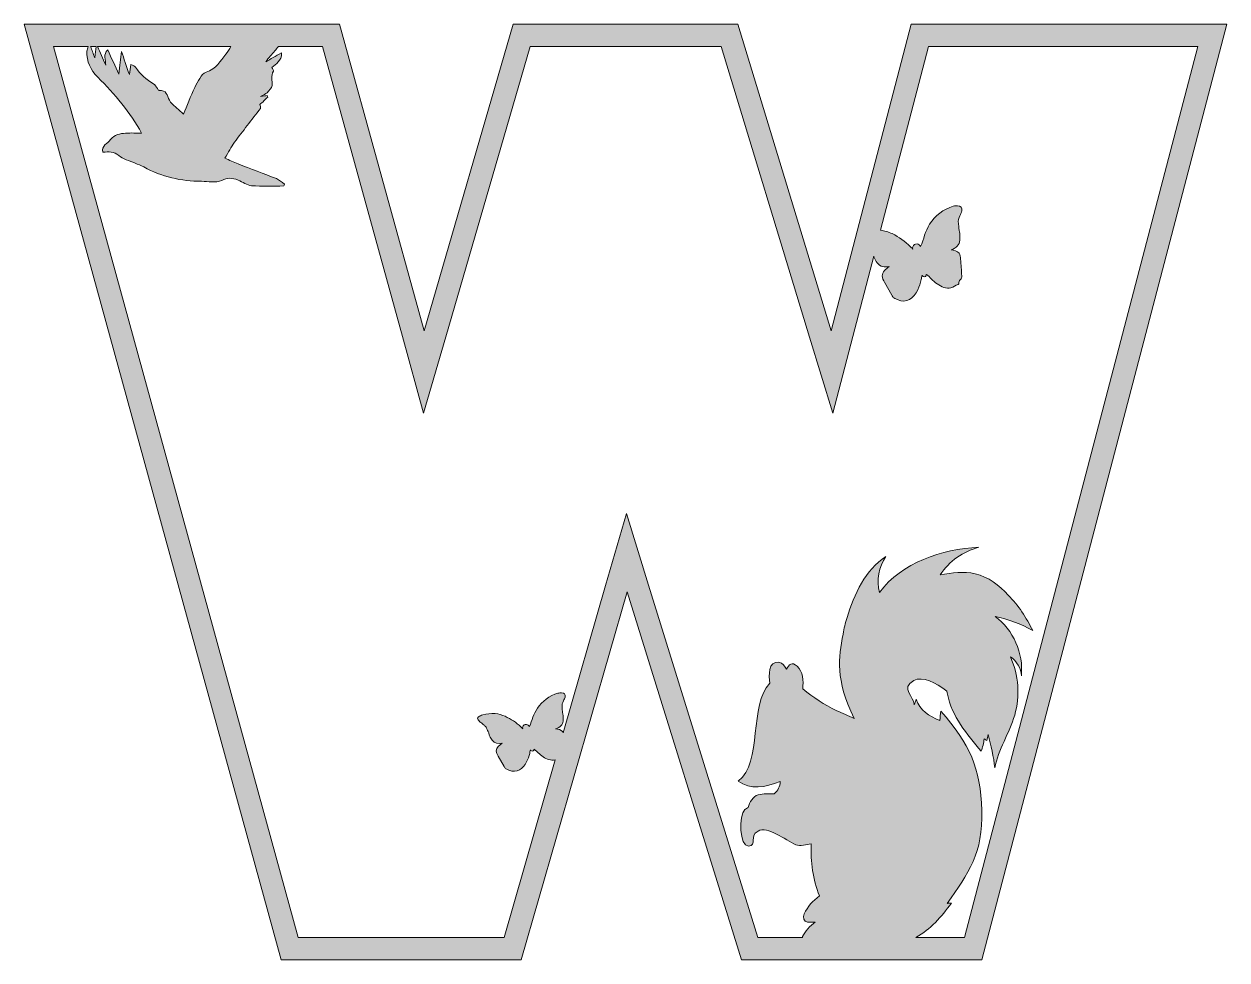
# Model space of a CAD drawing. Header units: millimetres. Extents: x 11 to 1025, y -314 to -9.
# Drawn here: x 852.4 to 1013.1, y -139 to -13.9 of the extents above; entities that cross this region are included whole.
import ezdxf

# ---------------------------------------------------------------- set-up
doc = ezdxf.new("R2010")
doc.units = ezdxf.units.MM
doc.header["$MEASUREMENT"] = 0
doc.layers.add('Layer 7', color=7, linetype='Continuous')

msp = doc.modelspace()

# ---------------------------------------------------------------- hatches: boundary and pattern name
at = {"layer": 'Layer 7'}
h = msp.add_hatch(color=1, dxfattribs=at)
h.dxf.hatch_style = 2
h.paths.add_polyline_path([(970.94, -13.93), (960.26, -54.89), (947.79, -13.93), (917.8, -13.93), (905.91, -54.89), (894.59, -13.93), (852.45, -13.93), (886.78, -138.95), (918.84, -138.95), (933.02, -89.76), (948.28, -138.95), (980.41, -138.95), (1013.15, -13.93)])
edge = h.paths.add_edge_path()
edge.add_spline(control_points=[(863.35, -19.44), (862.94, -18.47), (862.61, -17.71), (862.27, -16.93), (862.27, -16.93), (880.08, -16.93), (880.08, -16.93), (879.88, -17.29), (879.67, -17.64), (879.41, -17.95), (878.67, -18.85), (878.12, -19.91), (876.77, -20.36), (876.1, -20.59), (875.65, -21.65), (875.26, -22.41), (874.67, -23.59), (874.22, -24.84), (873.75, -25.96), (873.12, -25.39), (872.6, -24.93), (872.08, -24.46), (871.98, -24.37), (871.92, -24.23), (871.86, -24.1), (871.57, -23.5), (871.51, -22.69), (870.49, -22.8), (870.43, -22.81), (870.34, -22.62), (870.26, -22.52), (870.09, -22.32), (869.97, -22.06), (869.76, -21.93), (868.77, -21.36), (867.96, -20.64), (867.34, -19.69), (867.24, -19.55), (867.01, -19.49), (866.73, -19.32), (866.65, -19.82), (866.59, -20.19), (866.52, -20.67), (866.12, -19.53), (865.8, -18.59), (865.46, -17.58), (865.35, -18.58), (865.25, -19.5), (865.12, -20.64), (864.61, -19.52), (864.14, -18.48), (863.64, -17.38), (862.95, -17.99), (863.39, -18.66), (863.35, -19.44)], knot_values=[0, 0, 0, 0, 1, 1, 1, 2, 2, 2, 3, 3, 3, 4, 4, 4, 5, 5, 5, 6, 6, 6, 7, 7, 7, 8, 8, 8, 9, 9, 9, 10, 10, 10, 11, 11, 11, 12, 12, 12, 13, 13, 13, 14, 14, 14, 15, 15, 15, 16, 16, 16, 17, 17, 17, 18, 18, 18, 18], degree=3, periodic=1)
edge = h.paths.add_edge_path()
edge.add_spline(control_points=[(862.09, -16.93), (862.02, -17.39), (861.96, -17.84), (861.88, -18.42), (861.68, -17.87), (861.51, -17.4), (861.34, -16.93), (861.34, -16.93), (862.09, -16.93), (862.09, -16.93)], knot_values=[0, 0, 0, 0, 1, 1, 1, 2, 2, 2, 3, 3, 3, 3], degree=3, periodic=1)
edge = h.paths.add_edge_path()
edge.add_spline(control_points=[(978.09, -135.95), (978.09, -135.95), (971.58, -135.95), (971.58, -135.95), (973.56, -134.87), (974.99, -133.21), (976.34, -131.36), (976.16, -131.39), (975.92, -131.31), (975.76, -131.4), (978.63, -127.37), (980.58, -124.66), (980.4, -118.99), (980.21, -113.32), (978.81, -110.07), (974.92, -105.73), (974.84, -106.07), (974.87, -106.58), (974.78, -106.97), (973.37, -106.41), (972.11, -105.62), (971.65, -104.11), (971.54, -104.36), (971.53, -104.6), (971.36, -104.86), (971.44, -103.8), (969.38, -102.68), (971.32, -101.63), (972.46, -101.02), (974.28, -101.86), (975.73, -103.07), (975.75, -103.2), (975.77, -103.33), (975.8, -103.46), (976.41, -106.39), (978.4, -108.8), (980.33, -111.08), (980.51, -110.54), (980.64, -109.98), (980.72, -109.41), (980.84, -109.49), (980.96, -109.57), (981.09, -109.65), (981.15, -109.37), (981.2, -109.11), (981.25, -108.85), (981.66, -110.31), (981.96, -111.81), (982.14, -113.31), (982.58, -110.84), (984.08, -108.68), (984.79, -106.26), (985.53, -103.71), (985.32, -100.9), (984.22, -98.48), (985.07, -99.02), (985.63, -99.99), (985.68, -101), (985.99, -97.99), (984.6, -94.86), (982.17, -93.06), (983.93, -93.43), (985.63, -94.07), (987.2, -94.95), (986.37, -93.22), (985.26, -91.61), (983.94, -90.21), (982.72, -88.92), (981.26, -87.78), (979.53, -87.37), (978, -87.01), (976.4, -87.26), (974.85, -87.51), (976.03, -85.7), (977.9, -84.36), (980, -83.83), (974.98, -84.09), (969.75, -85.86), (966.72, -89.86), (966.29, -88.25), (966.62, -86.44), (967.59, -85.08), (964.81, -86.83), (963.38, -90.08), (962.39, -93.22), (962.17, -93.94), (961.99, -94.68), (961.86, -95.42), (961.29, -98.68), (960.77, -101.34), (963.33, -106.69), (962.65, -106.36), (961.68, -105.96), (961.04, -105.66), (959.3, -104.83), (957.95, -103.9), (956.47, -102.74), (956.6, -101.66), (956.53, -100.44), (955.72, -99.7), (955.02, -99.06), (954.65, -99.5), (954.31, -100.12), (954.04, -99.74), (953.85, -99.26), (953.3, -99.18), (951.81, -98.99), (951.98, -100.97), (952.06, -102), (949.29, -104.82), (951.11, -112.59), (947.86, -115.08), (949.47, -116.22), (951.42, -115.94), (953.47, -115.11), (953.45, -115.81), (953.17, -116.3), (952.68, -116.77), (951.9, -116.76), (951.31, -116.68), (950.5, -116.91), (949.82, -117.1), (949.39, -117.89), (949.19, -118.58), (949.05, -118.63), (948.86, -118.79), (948.76, -118.87), (947.85, -119.64), (948.03, -123.83), (949.25, -123.74), (950.47, -123.64), (949.24, -122.4), (950.51, -121.73), (951.78, -121.05), (954.11, -122.87), (955.56, -123.57), (956.1, -123.83), (957.01, -123.54), (957.58, -123.46), (957.56, -125.89), (957.78, -128.14), (958.71, -130.4), (957.85, -131.05), (957.08, -131.83), (956.68, -132.81), (956.49, -133.28), (956.61, -133.81), (957.1, -133.9), (957.43, -133.96), (957.82, -133.86), (958.15, -133.9), (957.46, -134.33), (956.76, -135.18), (956.46, -135.83), (956.44, -135.87), (956.43, -135.91), (956.41, -135.95), (956.41, -135.95), (950.49, -135.95), (950.49, -135.95), (950.49, -135.95), (935.89, -88.88), (935.89, -88.88), (935.89, -88.88), (932.92, -79.3), (932.92, -79.3), (932.92, -79.3), (930.14, -88.93), (930.14, -88.93), (930.14, -88.93), (924.46, -108.63), (924.46, -108.63), (924.44, -108.56), (924.41, -108.5), (924.37, -108.45), (924.17, -108.18), (923.79, -108.12), (923.44, -108.09), (923.61, -108.1), (924.03, -107.81), (924.16, -107.69), (924.35, -107.51), (924.44, -107.28), (924.45, -107.04), (924.47, -106.72), (924.5, -106.41), (924.42, -106.09), (924.39, -105.96), (924.37, -105.83), (924.36, -105.69), (924.35, -105.53), (924.36, -105.36), (924.33, -105.2), (924.27, -104.89), (924.38, -104.62), (924.51, -104.35), (924.59, -104.18), (924.68, -104.01), (924.72, -103.83), (924.81, -103.48), (924.62, -103.28), (924.25, -103.26), (924.09, -103.26), (923.92, -103.28), (923.77, -103.33), (922.64, -103.65), (921.67, -104.39), (921.03, -105.33), (920.5, -106.11), (920.34, -106.96), (919.96, -107.78), (919.88, -107.63), (919.75, -107.52), (919.56, -107.5), (919.34, -107.47), (919.13, -107.6), (919.07, -107.8), (919.04, -107.9), (919.04, -107.99), (919.07, -108.07), (918.98, -107.98), (918.9, -107.89), (918.81, -107.81), (918.19, -107.24), (917.5, -106.76), (916.72, -106.41), (916.29, -106.22), (915.85, -106.09), (915.37, -106.05), (914.81, -106.01), (914.26, -106.09), (913.72, -106.22), (913.53, -106.27), (913.35, -106.38), (913.18, -106.48), (913.02, -106.58), (913, -106.74), (913.11, -106.88), (913.22, -107.01), (913.33, -107.16), (913.47, -107.25), (913.64, -107.34), (913.77, -107.47), (913.9, -107.6), (913.95, -107.65), (914.01, -107.69), (914.07, -107.74), (914.11, -107.78), (914.15, -107.82), (914.17, -107.87), (914.27, -108.06), (914.35, -108.24), (914.44, -108.43), (914.47, -108.49), (914.51, -108.55), (914.52, -108.61), (914.56, -108.75), (914.57, -108.9), (914.63, -109.03), (914.72, -109.23), (914.84, -109.43), (914.97, -109.61), (915.29, -110.06), (915.79, -110.08), (916.33, -110.01), (915.95, -110.27), (915.54, -110.6), (915.53, -111.04), (915.52, -111.29), (915.65, -111.51), (915.78, -111.73), (915.78, -111.73), (916.59, -113.12), (916.59, -113.12), (916.66, -113.23), (916.72, -113.34), (916.83, -113.42), (916.89, -113.46), (916.96, -113.49), (917.03, -113.52), (917.1, -113.55), (917.16, -113.57), (917.22, -113.6), (918.3, -114.03), (919.08, -113.43), (919.58, -112.49), (919.77, -112.13), (919.89, -111.75), (920, -111.36), (920.03, -111.24), (920.03, -111.03), (920.11, -110.89), (920.13, -110.95), (920.17, -111), (920.23, -111.04), (920.31, -111.1), (920.41, -111.09), (920.48, -111.02), (920.51, -111), (920.53, -110.97), (920.54, -110.94), (920.56, -110.93), (920.57, -110.9), (920.57, -110.88), (920.58, -110.85), (920.58, -110.83), (920.58, -110.8), (920.8, -110.92), (921.02, -111.17), (921.13, -111.28), (921.54, -111.67), (922.01, -112.04), (922.57, -112.19), (922.82, -112.27), (923.12, -112.31), (923.38, -112.24), (923.39, -112.24), (923.41, -112.23), (923.42, -112.23), (923.42, -112.23), (916.58, -135.95), (916.58, -135.95), (916.58, -135.95), (889.07, -135.95), (889.07, -135.95), (889.07, -135.95), (856.38, -16.93), (856.38, -16.93), (856.38, -16.93), (861, -16.93), (861, -16.93), (860.94, -17.14), (860.86, -17.35), (860.85, -17.56), (860.79, -18.92), (861.32, -20.06), (862.29, -21.02), (864.57, -23.3), (866.63, -25.73), (868.15, -28.5), (867.49, -28.5), (866.75, -28.45), (866.02, -28.51), (865.26, -28.57), (864.54, -28.67), (864.01, -29.37), (863.59, -29.91), (862.75, -30.16), (862.98, -31.06), (863.75, -30.94), (864.46, -30.94), (865.09, -31.49), (865.37, -31.74), (865.75, -31.9), (866.11, -32.05), (866.88, -32.38), (867.7, -32.62), (868.43, -33.02), (870.84, -34.34), (873.42, -34.93), (876.16, -34.93), (876.61, -34.93), (877.06, -35.03), (877.5, -35.02), (877.96, -35.01), (878.46, -35.02), (878.85, -34.83), (879.6, -34.46), (880.29, -34.44), (881.03, -34.77), (881.63, -35.04), (882.22, -35.47), (882.84, -35.52), (884.28, -35.63), (885.73, -35.56), (887.17, -35.56), (887.21, -35.43), (887.21, -35.43), (887.25, -35.3), (886.89, -35.06), (886.56, -34.73), (886.16, -34.58), (884.46, -33.9), (882.74, -33.28), (881.03, -32.62), (880.43, -32.39), (879.85, -32.1), (879.27, -31.85), (879.75, -31.06), (880.12, -30.37), (880.57, -29.72), (881.1, -28.96), (881.69, -28.23), (882.26, -27.49), (882.84, -26.72), (883.46, -25.97), (884.02, -25.19), (884.11, -25.07), (883.98, -24.79), (883.96, -24.69), (884.33, -24.34), (884.68, -24.01), (885.02, -23.68), (884.97, -23.58), (884.97, -23.59), (884.93, -23.49), (884.69, -23.52), (884.46, -23.55), (884.02, -23.61), (884.44, -23.38), (884.73, -23.29), (884.91, -23.1), (885.18, -22.82), (885.54, -22.48), (885.58, -22.13), (885.66, -21.5), (885.36, -20.85), (885.77, -20.23), (885.83, -20.15), (885.65, -19.93), (885.57, -19.74), (886.09, -19.26), (886.88, -18.89), (886.84, -17.77), (886.04, -18.23), (885.39, -18.6), (884.74, -18.98), (885.11, -18.43), (885.55, -17.99), (885.95, -17.52), (886.12, -17.33), (886.27, -17.13), (886.43, -16.93), (886.43, -16.93), (892.31, -16.93), (892.31, -16.93), (892.31, -16.93), (903.01, -55.69), (903.01, -55.69), (903.01, -55.69), (905.83, -65.9), (905.83, -65.9), (905.83, -65.9), (908.79, -55.73), (908.79, -55.73), (908.79, -55.73), (920.05, -16.93), (920.05, -16.93), (920.05, -16.93), (945.57, -16.93), (945.57, -16.93), (945.57, -16.93), (957.39, -55.76), (957.39, -55.76), (957.39, -55.76), (960.49, -65.92), (960.49, -65.92), (960.49, -65.92), (963.17, -55.65), (963.17, -55.65), (963.17, -55.65), (965.96, -44.93), (965.96, -44.93), (965.97, -44.99), (965.99, -45.05), (966.02, -45.1), (966.13, -45.35), (966.26, -45.6), (966.42, -45.82), (966.81, -46.38), (967.39, -46.42), (968.02, -46.33), (967.58, -46.65), (967.1, -47.04), (967.1, -47.58), (967.09, -47.88), (967.25, -48.16), (967.4, -48.43), (967.4, -48.43), (968.37, -50.15), (968.37, -50.15), (968.45, -50.29), (968.53, -50.42), (968.65, -50.52), (968.72, -50.57), (968.81, -50.61), (968.89, -50.65), (968.96, -50.68), (969.03, -50.71), (969.11, -50.74), (970.37, -51.29), (971.28, -50.57), (971.84, -49.42), (972.06, -48.98), (972.2, -48.52), (972.31, -48.05), (972.35, -47.9), (972.35, -47.64), (972.44, -47.47), (972.46, -47.54), (972.51, -47.6), (972.58, -47.65), (972.67, -47.73), (972.79, -47.72), (972.88, -47.64), (972.9, -47.61), (972.93, -47.58), (972.94, -47.54), (972.96, -47.52), (972.97, -47.49), (972.98, -47.46), (972.98, -47.43), (972.99, -47.4), (972.99, -47.37), (973.24, -47.52), (973.5, -47.83), (973.64, -47.96), (974.12, -48.44), (974.68, -48.91), (975.33, -49.11), (975.63, -49.2), (975.97, -49.25), (976.28, -49.18), (976.62, -49.1), (976.88, -48.83), (977.22, -48.72), (977.42, -48.65), (977.3, -48.48), (977.36, -48.33), (977.43, -48.14), (977.62, -48.04), (977.69, -47.86), (977.73, -47.76), (977.73, -47.66), (977.72, -47.56), (977.67, -46.82), (977.62, -46.08), (977.57, -45.34), (977.56, -45.06), (977.53, -44.77), (977.37, -44.54), (977.13, -44.22), (976.69, -44.14), (976.29, -44.09), (976.47, -44.11), (976.97, -43.76), (977.12, -43.61), (977.33, -43.4), (977.44, -43.12), (977.45, -42.82), (977.46, -42.44), (977.49, -42.05), (977.4, -41.66), (977.36, -41.5), (977.34, -41.34), (977.32, -41.17), (977.3, -40.97), (977.32, -40.77), (977.28, -40.57), (977.2, -40.19), (977.32, -39.86), (977.47, -39.53), (977.57, -39.33), (977.66, -39.12), (977.71, -38.9), (977.81, -38.47), (977.59, -38.22), (977.15, -38.2), (976.97, -38.19), (976.77, -38.21), (976.59, -38.27), (975.27, -38.64), (974.16, -39.53), (973.43, -40.68), (972.83, -41.62), (972.65, -42.66), (972.21, -43.66), (972.13, -43.47), (971.97, -43.34), (971.74, -43.31), (971.48, -43.27), (971.25, -43.42), (971.18, -43.67), (971.14, -43.79), (971.15, -43.9), (971.18, -44.01), (971.08, -43.89), (970.98, -43.78), (970.87, -43.68), (970.14, -42.97), (969.33, -42.38), (968.42, -41.93), (967.92, -41.69), (967.41, -41.53), (966.86, -41.48), (966.86, -41.48), (973.26, -16.93), (973.26, -16.93), (973.26, -16.93), (1009.26, -16.93), (1009.26, -16.93), (1009.26, -16.93), (978.09, -135.95), (978.09, -135.95)], knot_values=[0, 0, 0, 0, 1, 1, 1, 2, 2, 2, 3, 3, 3, 4, 4, 4, 5, 5, 5, 6, 6, 6, 7, 7, 7, 8, 8, 8, 9, 9, 9, 10, 10, 10, 11, 11, 11, 12, 12, 12, 13, 13, 13, 14, 14, 14, 15, 15, 15, 16, 16, 16, 17, 17, 17, 18, 18, 18, 19, 19, 19, 20, 20, 20, 21, 21, 21, 22, 22, 22, 23, 23, 23, 24, 24, 24, 25, 25, 25, 26, 26, 26, 27, 27, 27, 28, 28, 28, 29, 29, 29, 30, 30, 30, 31, 31, 31, 32, 32, 32, 33, 33, 33, 34, 34, 34, 35, 35, 35, 36, 36, 36, 37, 37, 37, 38, 38, 38, 39, 39, 39, 40, 40, 40, 41, 41, 41, 42, 42, 42, 43, 43, 43, 44, 44, 44, 45, 45, 45, 46, 46, 46, 47, 47, 47, 48, 48, 48, 49, 49, 49, 50, 50, 50, 51, 51, 51, 52, 52, 52, 53, 53, 53, 54, 54, 54, 55, 55, 55, 56, 56, 56, 57, 57, 57, 58, 58, 58, 59, 59, 59, 60, 60, 60, 61, 61, 61, 62, 62, 62, 63, 63, 63, 64, 64, 64, 65, 65, 65, 66, 66, 66, 67, 67, 67, 68, 68, 68, 69, 69, 69, 70, 70, 70, 71, 71, 71, 72, 72, 72, 73, 73, 73, 74, 74, 74, 75, 75, 75, 76, 76, 76, 77, 77, 77, 78, 78, 78, 79, 79, 79, 80, 80, 80, 81, 81, 81, 82, 82, 82, 83, 83, 83, 84, 84, 84, 85, 85, 85, 86, 86, 86, 87, 87, 87, 88, 88, 88, 89, 89, 89, 90, 90, 90, 91, 91, 91, 92, 92, 92, 93, 93, 93, 94, 94, 94, 95, 95, 95, 96, 96, 96, 97, 97, 97, 98, 98, 98, 99, 99, 99, 100, 100, 100, 101, 101, 101, 102, 102, 102, 103, 103, 103, 104, 104, 104, 105, 105, 105, 106, 106, 106, 107, 107, 107, 108, 108, 108, 109, 109, 109, 110, 110, 110, 111, 111, 111, 112, 112, 112, 113, 113, 113, 114, 114, 114, 115, 115, 115, 116, 116, 116, 117, 117, 117, 118, 118, 118, 119, 119, 119, 120, 120, 120, 121, 121, 121, 122, 122, 122, 123, 123, 123, 124, 124, 124, 125, 125, 125, 126, 126, 126, 127, 127, 127, 128, 128, 128, 129, 129, 129, 130, 130, 130, 131, 131, 131, 132, 132, 132, 133, 133, 133, 134, 134, 134, 135, 135, 135, 136, 136, 136, 137, 137, 137, 138, 138, 138, 139, 139, 139, 140, 140, 140, 141, 141, 141, 142, 142, 142, 143, 143, 143, 144, 144, 144, 145, 145, 145, 146, 146, 146, 147, 147, 147, 148, 148, 148, 149, 149, 149, 150, 150, 150, 151, 151, 151, 152, 152, 152, 153, 153, 153, 154, 154, 154, 155, 155, 155, 156, 156, 156, 157, 157, 157, 158, 158, 158, 159, 159, 159, 160, 160, 160, 161, 161, 161, 162, 162, 162, 163, 163, 163, 164, 164, 164, 165, 165, 165, 166, 166, 166, 167, 167, 167, 168, 168, 168, 169, 169, 169, 170, 170, 170, 171, 171, 171, 172, 172, 172, 173, 173, 173, 174, 174, 174, 175, 175, 175, 176, 176, 176, 177, 177, 177, 178, 178, 178, 179, 179, 179, 180, 180, 180, 181, 181, 181, 182, 182, 182, 183, 183, 183, 184, 184, 184, 185, 185, 185, 186, 186, 186, 187, 187, 187, 188, 188, 188, 189, 189, 189, 190, 190, 190, 191, 191, 191, 192, 192, 192, 193, 193, 193, 194, 194, 194, 195, 195, 195, 196, 196, 196, 197, 197, 197, 198, 198, 198, 199, 199, 199, 200, 200, 200, 201, 201, 201, 201], degree=3, periodic=1)

# ---------------------------------------------------------------- linework, layer by layer
at = {"layer": 'Layer 7', "lineweight": 0}
msp.add_lwpolyline([(970.94, -13.93), (960.26, -54.89), (947.79, -13.93), (917.8, -13.93), (905.91, -54.89), (894.59, -13.93), (852.45, -13.93), (886.78, -138.95), (918.84, -138.95), (933.02, -89.76), (948.28, -138.95), (980.41, -138.95), (1013.15, -13.93), (970.94, -13.93)], dxfattribs=at)
for points, knots in [([(978.09, -135.95), (978.09, -135.95), (971.58, -135.95), (971.58, -135.95), (973.56, -134.87), (974.99, -133.21), (976.34, -131.36), (976.16, -131.39), (975.92, -131.31), (975.76, -131.4), (978.63, -127.37), (980.58, -124.66), (980.4, -118.99), (980.21, -113.32), (978.81, -110.07), (974.92, -105.73), (974.84, -106.07), (974.87, -106.58), (974.78, -106.97), (973.37, -106.41), (972.11, -105.62), (971.65, -104.11), (971.54, -104.36), (971.53, -104.6), (971.36, -104.86), (971.44, -103.8), (969.38, -102.68), (971.32, -101.63), (972.46, -101.02), (974.28, -101.86), (975.73, -103.07), (975.75, -103.2), (975.77, -103.33), (975.8, -103.46), (976.41, -106.39), (978.4, -108.8), (980.33, -111.08), (980.51, -110.54), (980.64, -109.98), (980.72, -109.41), (980.84, -109.49), (980.96, -109.57), (981.09, -109.65), (981.15, -109.37), (981.2, -109.11), (981.25, -108.85), (981.66, -110.31), (981.96, -111.81), (982.14, -113.31), (982.58, -110.84), (984.08, -108.68), (984.79, -106.26), (985.53, -103.71), (985.32, -100.9), (984.22, -98.48), (985.07, -99.02), (985.63, -99.99), (985.68, -101), (985.99, -97.99), (984.6, -94.86), (982.17, -93.06), (983.93, -93.43), (985.63, -94.07), (987.2, -94.95), (986.37, -93.22), (985.26, -91.61), (983.94, -90.21), (982.72, -88.92), (981.26, -87.78), (979.53, -87.37), (978, -87.01), (976.4, -87.26), (974.85, -87.51), (976.03, -85.7), (977.9, -84.36), (980, -83.83), (974.98, -84.09), (969.75, -85.86), (966.72, -89.86), (966.29, -88.25), (966.62, -86.44), (967.59, -85.08), (964.81, -86.83), (963.38, -90.08), (962.39, -93.22), (962.17, -93.94), (961.99, -94.68), (961.86, -95.42), (961.29, -98.68), (960.77, -101.34), (963.33, -106.69), (962.65, -106.36), (961.68, -105.96), (961.04, -105.66), (959.3, -104.83), (957.95, -103.9), (956.47, -102.74), (956.6, -101.66), (956.53, -100.44), (955.72, -99.7), (955.02, -99.06), (954.65, -99.5), (954.31, -100.12), (954.04, -99.74), (953.85, -99.26), (953.3, -99.18), (951.81, -98.99), (951.98, -100.97), (952.06, -102), (949.29, -104.82), (951.11, -112.59), (947.86, -115.08), (949.47, -116.22), (951.42, -115.94), (953.47, -115.11), (953.45, -115.81), (953.17, -116.3), (952.68, -116.77), (951.9, -116.76), (951.31, -116.68), (950.5, -116.91), (949.82, -117.1), (949.39, -117.89), (949.19, -118.58), (949.05, -118.63), (948.86, -118.79), (948.76, -118.87), (947.85, -119.64), (948.03, -123.83), (949.25, -123.74), (950.47, -123.64), (949.24, -122.4), (950.51, -121.73), (951.78, -121.05), (954.11, -122.87), (955.56, -123.57), (956.1, -123.83), (957.01, -123.54), (957.58, -123.46), (957.56, -125.89), (957.78, -128.14), (958.71, -130.4), (957.85, -131.05), (957.08, -131.83), (956.68, -132.81), (956.49, -133.28), (956.61, -133.81), (957.1, -133.9), (957.43, -133.96), (957.82, -133.86), (958.15, -133.9), (957.46, -134.33), (956.76, -135.18), (956.46, -135.83), (956.44, -135.87), (956.43, -135.91), (956.41, -135.95), (956.41, -135.95), (950.49, -135.95), (950.49, -135.95), (950.49, -135.95), (935.89, -88.88), (935.89, -88.88), (935.89, -88.88), (932.92, -79.3), (932.92, -79.3), (932.92, -79.3), (930.14, -88.93), (930.14, -88.93), (930.14, -88.93), (924.46, -108.63), (924.46, -108.63), (924.44, -108.56), (924.41, -108.5), (924.37, -108.45), (924.17, -108.18), (923.79, -108.12), (923.44, -108.09), (923.61, -108.1), (924.03, -107.81), (924.16, -107.69), (924.35, -107.51), (924.44, -107.28), (924.45, -107.04), (924.47, -106.72), (924.5, -106.41), (924.42, -106.09), (924.39, -105.96), (924.37, -105.83), (924.36, -105.69), (924.35, -105.53), (924.36, -105.36), (924.33, -105.2), (924.27, -104.89), (924.38, -104.62), (924.51, -104.35), (924.59, -104.18), (924.68, -104.01), (924.72, -103.83), (924.81, -103.48), (924.62, -103.28), (924.25, -103.26), (924.09, -103.26), (923.92, -103.28), (923.77, -103.33), (922.64, -103.65), (921.67, -104.39), (921.03, -105.33), (920.5, -106.11), (920.34, -106.96), (919.96, -107.78), (919.88, -107.63), (919.75, -107.52), (919.56, -107.5), (919.34, -107.47), (919.13, -107.6), (919.07, -107.8), (919.04, -107.9), (919.04, -107.99), (919.07, -108.07), (918.98, -107.98), (918.9, -107.89), (918.81, -107.81), (918.19, -107.24), (917.5, -106.76), (916.72, -106.41), (916.29, -106.22), (915.85, -106.09), (915.37, -106.05), (914.81, -106.01), (914.26, -106.09), (913.72, -106.22), (913.53, -106.27), (913.35, -106.38), (913.18, -106.48), (913.02, -106.58), (913, -106.74), (913.11, -106.88), (913.22, -107.01), (913.33, -107.16), (913.47, -107.25), (913.64, -107.34), (913.77, -107.47), (913.9, -107.6), (913.95, -107.65), (914.01, -107.69), (914.07, -107.74), (914.11, -107.78), (914.15, -107.82), (914.17, -107.87), (914.27, -108.06), (914.35, -108.24), (914.44, -108.43), (914.47, -108.49), (914.51, -108.55), (914.52, -108.61), (914.56, -108.75), (914.57, -108.9), (914.63, -109.03), (914.72, -109.23), (914.84, -109.43), (914.97, -109.61), (915.29, -110.06), (915.79, -110.08), (916.33, -110.01), (915.95, -110.27), (915.54, -110.6), (915.53, -111.04), (915.52, -111.29), (915.65, -111.51), (915.78, -111.73), (915.78, -111.73), (916.59, -113.12), (916.59, -113.12), (916.66, -113.23), (916.72, -113.34), (916.83, -113.42), (916.89, -113.46), (916.96, -113.49), (917.03, -113.52), (917.1, -113.55), (917.16, -113.57), (917.22, -113.6), (918.3, -114.03), (919.08, -113.43), (919.58, -112.49), (919.77, -112.13), (919.89, -111.75), (920, -111.36), (920.03, -111.24), (920.03, -111.03), (920.11, -110.89), (920.13, -110.95), (920.17, -111), (920.23, -111.04), (920.31, -111.1), (920.41, -111.09), (920.48, -111.02), (920.51, -111), (920.53, -110.97), (920.54, -110.94), (920.56, -110.93), (920.57, -110.9), (920.57, -110.88), (920.58, -110.85), (920.58, -110.83), (920.58, -110.8), (920.8, -110.92), (921.02, -111.17), (921.13, -111.28), (921.54, -111.67), (922.01, -112.04), (922.57, -112.19), (922.82, -112.27), (923.12, -112.31), (923.38, -112.24), (923.39, -112.24), (923.41, -112.23), (923.42, -112.23), (923.42, -112.23), (916.58, -135.95), (916.58, -135.95), (916.58, -135.95), (889.07, -135.95), (889.07, -135.95), (889.07, -135.95), (856.38, -16.93), (856.38, -16.93), (856.38, -16.93), (861, -16.93), (861, -16.93), (860.94, -17.14), (860.86, -17.35), (860.85, -17.56), (860.79, -18.92), (861.32, -20.06), (862.29, -21.02), (864.57, -23.3), (866.63, -25.73), (868.15, -28.5), (867.49, -28.5), (866.75, -28.45), (866.02, -28.51), (865.26, -28.57), (864.54, -28.67), (864.01, -29.37), (863.59, -29.91), (862.75, -30.16), (862.98, -31.06), (863.75, -30.94), (864.46, -30.94), (865.09, -31.49), (865.37, -31.74), (865.75, -31.9), (866.11, -32.05), (866.88, -32.38), (867.7, -32.62), (868.43, -33.02), (870.84, -34.34), (873.42, -34.93), (876.16, -34.93), (876.61, -34.93), (877.06, -35.03), (877.5, -35.02), (877.96, -35.01), (878.46, -35.02), (878.85, -34.83), (879.6, -34.46), (880.29, -34.44), (881.03, -34.77), (881.63, -35.04), (882.22, -35.47), (882.84, -35.52), (884.28, -35.63), (885.73, -35.56), (887.17, -35.56), (887.21, -35.43), (887.21, -35.43), (887.25, -35.3), (886.89, -35.06), (886.56, -34.73), (886.16, -34.58), (884.46, -33.9), (882.74, -33.28), (881.03, -32.62), (880.43, -32.39), (879.85, -32.1), (879.27, -31.85), (879.75, -31.06), (880.12, -30.37), (880.57, -29.72), (881.1, -28.96), (881.69, -28.23), (882.26, -27.49), (882.84, -26.72), (883.46, -25.97), (884.02, -25.19), (884.11, -25.07), (883.98, -24.79), (883.96, -24.69), (884.33, -24.34), (884.68, -24.01), (885.02, -23.68), (884.97, -23.58), (884.97, -23.59), (884.93, -23.49), (884.69, -23.52), (884.46, -23.55), (884.02, -23.61), (884.44, -23.38), (884.73, -23.29), (884.91, -23.1), (885.18, -22.82), (885.54, -22.48), (885.58, -22.13), (885.66, -21.5), (885.36, -20.85), (885.77, -20.23), (885.83, -20.15), (885.65, -19.93), (885.57, -19.74), (886.09, -19.26), (886.88, -18.89), (886.84, -17.77), (886.04, -18.23), (885.39, -18.6), (884.74, -18.98), (885.11, -18.43), (885.55, -17.99), (885.95, -17.52), (886.12, -17.33), (886.27, -17.13), (886.43, -16.93), (886.43, -16.93), (892.31, -16.93), (892.31, -16.93), (892.31, -16.93), (903.01, -55.69), (903.01, -55.69), (903.01, -55.69), (905.83, -65.9), (905.83, -65.9), (905.83, -65.9), (908.79, -55.73), (908.79, -55.73), (908.79, -55.73), (920.05, -16.93), (920.05, -16.93), (920.05, -16.93), (945.57, -16.93), (945.57, -16.93), (945.57, -16.93), (957.39, -55.76), (957.39, -55.76), (957.39, -55.76), (960.49, -65.92), (960.49, -65.92), (960.49, -65.92), (963.17, -55.65), (963.17, -55.65), (963.17, -55.65), (965.96, -44.93), (965.96, -44.93), (965.97, -44.99), (965.99, -45.05), (966.02, -45.1), (966.13, -45.35), (966.26, -45.6), (966.42, -45.82), (966.81, -46.38), (967.39, -46.42), (968.02, -46.33), (967.58, -46.65), (967.1, -47.04), (967.1, -47.58), (967.09, -47.88), (967.25, -48.16), (967.4, -48.43), (967.4, -48.43), (968.37, -50.15), (968.37, -50.15), (968.45, -50.29), (968.53, -50.42), (968.65, -50.52), (968.72, -50.57), (968.81, -50.61), (968.89, -50.65), (968.96, -50.68), (969.03, -50.71), (969.11, -50.74), (970.37, -51.29), (971.28, -50.57), (971.84, -49.42), (972.06, -48.98), (972.2, -48.52), (972.31, -48.05), (972.35, -47.9), (972.35, -47.64), (972.44, -47.47), (972.46, -47.54), (972.51, -47.6), (972.58, -47.65), (972.67, -47.73), (972.79, -47.72), (972.88, -47.64), (972.9, -47.61), (972.93, -47.58), (972.94, -47.54), (972.96, -47.52), (972.97, -47.49), (972.98, -47.46), (972.98, -47.43), (972.99, -47.4), (972.99, -47.37), (973.24, -47.52), (973.5, -47.83), (973.64, -47.96), (974.12, -48.44), (974.68, -48.91), (975.33, -49.11), (975.63, -49.2), (975.97, -49.25), (976.28, -49.18), (976.62, -49.1), (976.88, -48.83), (977.22, -48.72), (977.42, -48.65), (977.3, -48.48), (977.36, -48.33), (977.43, -48.14), (977.62, -48.04), (977.69, -47.86), (977.73, -47.76), (977.73, -47.66), (977.72, -47.56), (977.67, -46.82), (977.62, -46.08), (977.57, -45.34), (977.56, -45.06), (977.53, -44.77), (977.37, -44.54), (977.13, -44.22), (976.69, -44.14), (976.29, -44.09), (976.47, -44.11), (976.97, -43.76), (977.12, -43.61), (977.33, -43.4), (977.44, -43.12), (977.45, -42.82), (977.46, -42.44), (977.49, -42.05), (977.4, -41.66), (977.36, -41.5), (977.34, -41.34), (977.32, -41.17), (977.3, -40.97), (977.32, -40.77), (977.28, -40.57), (977.2, -40.19), (977.32, -39.86), (977.47, -39.53), (977.57, -39.33), (977.66, -39.12), (977.71, -38.9), (977.81, -38.47), (977.59, -38.22), (977.15, -38.2), (976.97, -38.19), (976.77, -38.21), (976.59, -38.27), (975.27, -38.64), (974.16, -39.53), (973.43, -40.68), (972.83, -41.62), (972.65, -42.66), (972.21, -43.66), (972.13, -43.47), (971.97, -43.34), (971.74, -43.31), (971.48, -43.27), (971.25, -43.42), (971.18, -43.67), (971.14, -43.79), (971.15, -43.9), (971.18, -44.01), (971.08, -43.89), (970.98, -43.78), (970.87, -43.68), (970.14, -42.97), (969.33, -42.38), (968.42, -41.93), (967.92, -41.69), (967.41, -41.53), (966.86, -41.48), (966.86, -41.48), (973.26, -16.93), (973.26, -16.93), (973.26, -16.93), (1009.26, -16.93), (1009.26, -16.93), (1009.26, -16.93), (978.09, -135.95), (978.09, -135.95)], [0, 0, 0, 0, 1, 1, 1, 2, 2, 2, 3, 3, 3, 4, 4, 4, 5, 5, 5, 6, 6, 6, 7, 7, 7, 8, 8, 8, 9, 9, 9, 10, 10, 10, 11, 11, 11, 12, 12, 12, 13, 13, 13, 14, 14, 14, 15, 15, 15, 16, 16, 16, 17, 17, 17, 18, 18, 18, 19, 19, 19, 20, 20, 20, 21, 21, 21, 22, 22, 22, 23, 23, 23, 24, 24, 24, 25, 25, 25, 26, 26, 26, 27, 27, 27, 28, 28, 28, 29, 29, 29, 30, 30, 30, 31, 31, 31, 32, 32, 32, 33, 33, 33, 34, 34, 34, 35, 35, 35, 36, 36, 36, 37, 37, 37, 38, 38, 38, 39, 39, 39, 40, 40, 40, 41, 41, 41, 42, 42, 42, 43, 43, 43, 44, 44, 44, 45, 45, 45, 46, 46, 46, 47, 47, 47, 48, 48, 48, 49, 49, 49, 50, 50, 50, 51, 51, 51, 52, 52, 52, 53, 53, 53, 54, 54, 54, 55, 55, 55, 56, 56, 56, 57, 57, 57, 58, 58, 58, 59, 59, 59, 60, 60, 60, 61, 61, 61, 62, 62, 62, 63, 63, 63, 64, 64, 64, 65, 65, 65, 66, 66, 66, 67, 67, 67, 68, 68, 68, 69, 69, 69, 70, 70, 70, 71, 71, 71, 72, 72, 72, 73, 73, 73, 74, 74, 74, 75, 75, 75, 76, 76, 76, 77, 77, 77, 78, 78, 78, 79, 79, 79, 80, 80, 80, 81, 81, 81, 82, 82, 82, 83, 83, 83, 84, 84, 84, 85, 85, 85, 86, 86, 86, 87, 87, 87, 88, 88, 88, 89, 89, 89, 90, 90, 90, 91, 91, 91, 92, 92, 92, 93, 93, 93, 94, 94, 94, 95, 95, 95, 96, 96, 96, 97, 97, 97, 98, 98, 98, 99, 99, 99, 100, 100, 100, 101, 101, 101, 102, 102, 102, 103, 103, 103, 104, 104, 104, 105, 105, 105, 106, 106, 106, 107, 107, 107, 108, 108, 108, 109, 109, 109, 110, 110, 110, 111, 111, 111, 112, 112, 112, 113, 113, 113, 114, 114, 114, 115, 115, 115, 116, 116, 116, 117, 117, 117, 118, 118, 118, 119, 119, 119, 120, 120, 120, 121, 121, 121, 122, 122, 122, 123, 123, 123, 124, 124, 124, 125, 125, 125, 126, 126, 126, 127, 127, 127, 128, 128, 128, 129, 129, 129, 130, 130, 130, 131, 131, 131, 132, 132, 132, 133, 133, 133, 134, 134, 134, 135, 135, 135, 136, 136, 136, 137, 137, 137, 138, 138, 138, 139, 139, 139, 140, 140, 140, 141, 141, 141, 142, 142, 142, 143, 143, 143, 144, 144, 144, 145, 145, 145, 146, 146, 146, 147, 147, 147, 148, 148, 148, 149, 149, 149, 150, 150, 150, 151, 151, 151, 152, 152, 152, 153, 153, 153, 154, 154, 154, 155, 155, 155, 156, 156, 156, 157, 157, 157, 158, 158, 158, 159, 159, 159, 160, 160, 160, 161, 161, 161, 162, 162, 162, 163, 163, 163, 164, 164, 164, 165, 165, 165, 166, 166, 166, 167, 167, 167, 168, 168, 168, 169, 169, 169, 170, 170, 170, 171, 171, 171, 172, 172, 172, 173, 173, 173, 174, 174, 174, 175, 175, 175, 176, 176, 176, 177, 177, 177, 178, 178, 178, 179, 179, 179, 180, 180, 180, 181, 181, 181, 182, 182, 182, 183, 183, 183, 184, 184, 184, 185, 185, 185, 186, 186, 186, 187, 187, 187, 188, 188, 188, 189, 189, 189, 190, 190, 190, 191, 191, 191, 192, 192, 192, 193, 193, 193, 194, 194, 194, 195, 195, 195, 196, 196, 196, 197, 197, 197, 198, 198, 198, 199, 199, 199, 200, 200, 200, 201, 201, 201, 201]), ([(862.09, -16.93), (862.02, -17.39), (861.96, -17.84), (861.88, -18.42), (861.68, -17.87), (861.51, -17.4), (861.34, -16.93), (861.34, -16.93), (862.09, -16.93), (862.09, -16.93)], [0, 0, 0, 0, 1, 1, 1, 2, 2, 2, 3, 3, 3, 3]), ([(863.35, -19.44), (862.94, -18.47), (862.61, -17.71), (862.27, -16.93), (862.27, -16.93), (880.08, -16.93), (880.08, -16.93), (879.88, -17.29), (879.67, -17.64), (879.41, -17.95), (878.67, -18.85), (878.12, -19.91), (876.77, -20.36), (876.1, -20.59), (875.65, -21.65), (875.26, -22.41), (874.67, -23.59), (874.22, -24.84), (873.75, -25.96), (873.12, -25.39), (872.6, -24.93), (872.08, -24.46), (871.98, -24.37), (871.92, -24.23), (871.86, -24.1), (871.57, -23.5), (871.51, -22.69), (870.49, -22.8), (870.43, -22.81), (870.34, -22.62), (870.26, -22.52), (870.09, -22.32), (869.97, -22.06), (869.76, -21.93), (868.77, -21.36), (867.96, -20.64), (867.34, -19.69), (867.24, -19.55), (867.01, -19.49), (866.73, -19.32), (866.65, -19.82), (866.59, -20.19), (866.52, -20.67), (866.12, -19.53), (865.8, -18.59), (865.46, -17.58), (865.35, -18.58), (865.25, -19.5), (865.12, -20.64), (864.61, -19.52), (864.14, -18.48), (863.64, -17.38), (862.95, -17.99), (863.39, -18.66), (863.35, -19.44)], [0, 0, 0, 0, 1, 1, 1, 2, 2, 2, 3, 3, 3, 4, 4, 4, 5, 5, 5, 6, 6, 6, 7, 7, 7, 8, 8, 8, 9, 9, 9, 10, 10, 10, 11, 11, 11, 12, 12, 12, 13, 13, 13, 14, 14, 14, 15, 15, 15, 16, 16, 16, 17, 17, 17, 18, 18, 18, 18])]:
    msp.add_open_spline(points, degree=3, knots=knots, dxfattribs=at)

doc.saveas('drawing.dxf')
